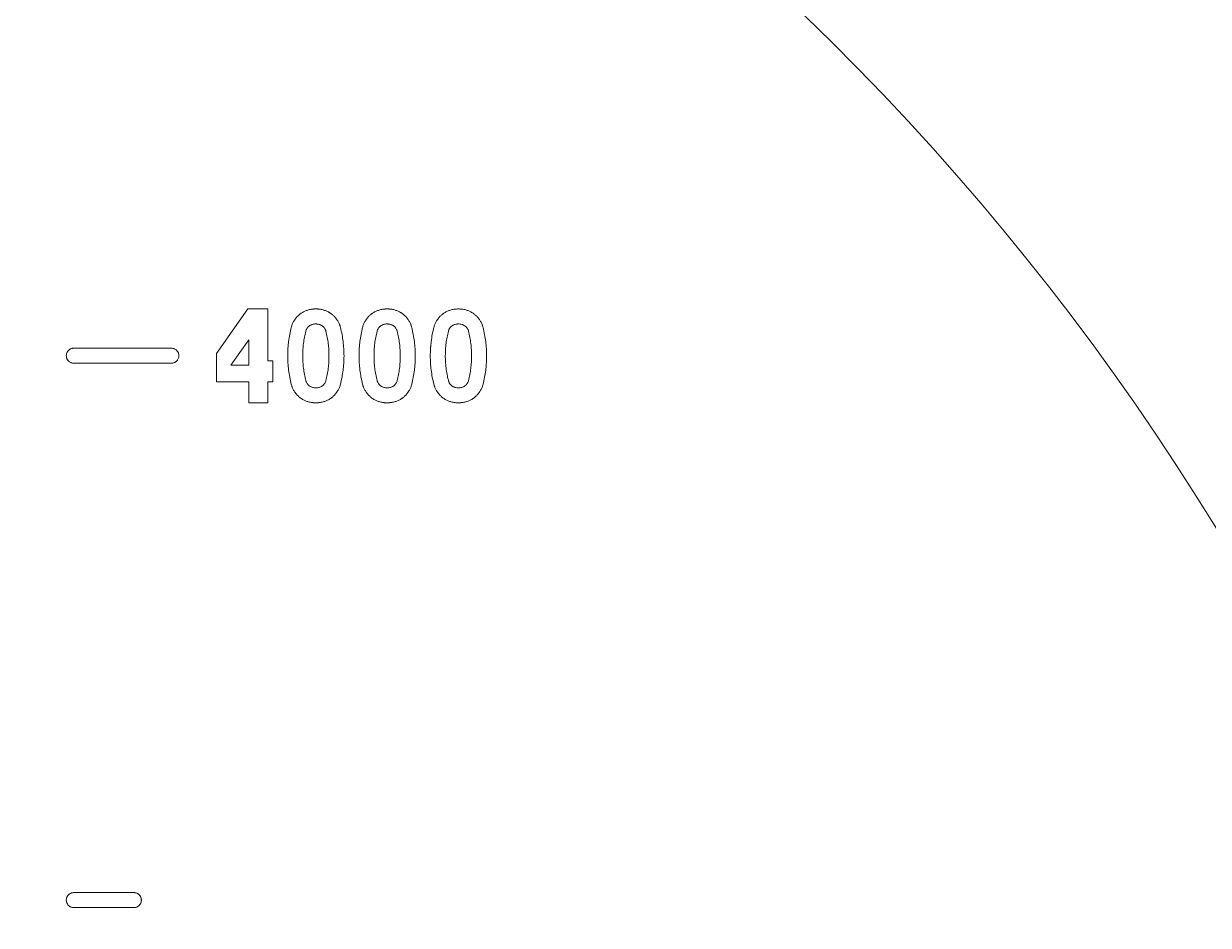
# Model space of a CAD drawing. Header units: millimetres. Extents: x 4664 to 8864, y -38 to 2932.
# Drawn here: x 6372.5 to 6427.5, y 1759 to 1800.8 of the extents above; entities that cross this region are included whole.
import ezdxf

# ---------------------------------------------------------------- set-up
doc = ezdxf.new("R2010")
doc.units = ezdxf.units.MM

msp = doc.modelspace()

# ---------------------------------------------------------------- linework, layer by layer
at = {"lineweight": 5}
for p, q in [((6381.436, 1785.546), (6382.895, 1787.615)), ((6382.895, 1787.615), (6383.818, 1787.615)), ((6383.818, 1787.615), (6383.818, 1785.201)), ((6382.108, 1785.015), (6382.936, 1786.189)), ((6382.936, 1786.189), (6382.936, 1785.015)), ((6374.819, 1785.794), (6379.347, 1785.794)), ((6381.436, 1784.231), (6381.436, 1785.546)), ((6379.347, 1785.098), (6374.819, 1785.098)), ((6382.936, 1785.015), (6382.108, 1785.015)), ((6383.818, 1785.201), (6384.048, 1785.201)), ((6384.048, 1785.201), (6384.048, 1784.231)), ((6382.936, 1784.231), (6381.436, 1784.231)), ((6382.936, 1783.262), (6382.936, 1784.231)), ((6383.818, 1784.231), (6383.818, 1783.262)), ((6384.048, 1784.231), (6383.818, 1784.231)), ((6383.818, 1783.262), (6382.936, 1783.262)), ((6377.605, 1760.547), (6374.819, 1760.547)), ((6374.819, 1759.85), (6377.605, 1759.85))]:
    msp.add_line(p, q, dxfattribs=at)
for radius, start, end in [(144.895, 2.73527, 80.78997), (143.338, 2.73527, 80.78997), (120.442, 3.29067, 55.00395)]:
    msp.add_arc((6325.159, 1714.486), radius, start, end, dxfattribs=at)
for points, knots in [([(6384.908, 1786.755), (6384.921, 1786.804), (6384.936, 1786.852), (6384.973, 1786.945), (6384.995, 1786.99), (6385.032, 1787.055), (6385.045, 1787.076), (6385.066, 1787.108), (6385.073, 1787.118), (6385.087, 1787.139), (6385.095, 1787.149), (6385.132, 1787.199), (6385.165, 1787.237), (6385.235, 1787.308), (6385.272, 1787.341), (6385.322, 1787.379), (6385.332, 1787.387), (6385.352, 1787.402), (6385.363, 1787.409), (6385.394, 1787.43), (6385.415, 1787.443), (6385.48, 1787.481), (6385.525, 1787.503), (6385.617, 1787.542), (6385.665, 1787.558), (6385.714, 1787.571)], [0, 0, 0, 0, 0.125, 0.125, 0.25, 0.25, 0.3125, 0.3125, 0.34375, 0.34375, 0.375, 0.375, 0.5, 0.5, 0.625, 0.625, 0.65625, 0.65625, 0.6875, 0.6875, 0.75, 0.75, 0.875, 0.875, 1, 1, 1, 1]), ([(6385.714, 1787.571), (6385.769, 1787.586), (6385.879, 1787.607), (6385.991, 1787.615), (6386.076, 1787.615), (6386.104, 1787.614), (6386.14, 1787.612), (6386.147, 1787.611), (6386.161, 1787.61), (6386.182, 1787.608), (6386.204, 1787.606), (6386.274, 1787.597), (6386.331, 1787.586), (6386.386, 1787.571)], [0, 0, 0, 0, 0.25, 0.5, 0.5, 0.625, 0.625, 0.65625, 0.65625, 0.6875, 0.75, 0.75, 1, 1, 1, 1]), ([(6386.386, 1787.571), (6386.331, 1787.586), (6386.275, 1787.597), (6386.163, 1787.611), (6386.106, 1787.615), (6386.022, 1787.615), (6385.993, 1787.614), (6385.958, 1787.612), (6385.951, 1787.611), (6385.937, 1787.61), (6385.916, 1787.608), (6385.894, 1787.606), (6385.824, 1787.596), (6385.769, 1787.586), (6385.714, 1787.571)], [0, 0, 0, 0, 0.25, 0.25, 0.5, 0.5, 0.625, 0.625, 0.65625, 0.65625, 0.6875, 0.75, 0.75, 1, 1, 1, 1]), ([(6386.386, 1787.571), (6386.435, 1787.558), (6386.482, 1787.542), (6386.574, 1787.504), (6386.619, 1787.482), (6386.674, 1787.45), (6386.69, 1787.44), (6386.706, 1787.43), (6386.716, 1787.423), (6386.722, 1787.42), (6386.748, 1787.402), (6386.768, 1787.387), (6386.828, 1787.341), (6386.865, 1787.308), (6386.918, 1787.255), (6386.935, 1787.236), (6386.96, 1787.208), (6386.972, 1787.193), (6386.984, 1787.178), (6386.992, 1787.168), (6386.995, 1787.163), (6387.03, 1787.118), (6387.057, 1787.076), (6387.106, 1786.989), (6387.127, 1786.944), (6387.151, 1786.886), (6387.155, 1786.874), (6387.164, 1786.851), (6387.168, 1786.839), (6387.179, 1786.803), (6387.186, 1786.779), (6387.192, 1786.755)], [0, 0, 0, 0, 0.125, 0.125, 0.25, 0.25, 0.28125, 0.296875, 0.296875, 0.3125, 0.3125, 0.375, 0.375, 0.5, 0.5, 0.5625, 0.5625, 0.59375, 0.609375, 0.609375, 0.625, 0.625, 0.75, 0.75, 0.875, 0.875, 0.90625, 0.90625, 0.9375, 0.9375, 1, 1, 1, 1]), ([(6388.217, 1786.755), (6388.229, 1786.804), (6388.245, 1786.852), (6388.282, 1786.945), (6388.303, 1786.99), (6388.34, 1787.055), (6388.353, 1787.077), (6388.374, 1787.108), (6388.381, 1787.119), (6388.396, 1787.139), (6388.403, 1787.149), (6388.441, 1787.199), (6388.473, 1787.237), (6388.543, 1787.308), (6388.581, 1787.341), (6388.63, 1787.379), (6388.64, 1787.387), (6388.661, 1787.402), (6388.671, 1787.409), (6388.702, 1787.43), (6388.724, 1787.443), (6388.788, 1787.481), (6388.833, 1787.503), (6388.926, 1787.542), (6388.973, 1787.558), (6389.023, 1787.571)], [0, 0, 0, 0, 0.125, 0.125, 0.25, 0.25, 0.3125, 0.3125, 0.34375, 0.34375, 0.375, 0.375, 0.5, 0.5, 0.625, 0.625, 0.65625, 0.65625, 0.6875, 0.6875, 0.75, 0.75, 0.875, 0.875, 1, 1, 1, 1]), ([(6389.023, 1787.571), (6389.077, 1787.586), (6389.187, 1787.607), (6389.299, 1787.615), (6389.384, 1787.615), (6389.412, 1787.614), (6389.448, 1787.612), (6389.455, 1787.611), (6389.469, 1787.61), (6389.491, 1787.608), (6389.512, 1787.606), (6389.583, 1787.597), (6389.639, 1787.586), (6389.695, 1787.571)], [0, 0, 0, 0, 0.25, 0.5, 0.5, 0.625, 0.625, 0.65625, 0.65625, 0.6875, 0.75, 0.75, 1, 1, 1, 1]), ([(6389.695, 1787.571), (6389.639, 1787.586), (6389.583, 1787.597), (6389.471, 1787.611), (6389.415, 1787.615), (6389.33, 1787.615), (6389.302, 1787.614), (6389.266, 1787.612), (6389.259, 1787.611), (6389.245, 1787.61), (6389.224, 1787.608), (6389.203, 1787.606), (6389.133, 1787.596), (6389.077, 1787.586), (6389.023, 1787.571)], [0, 0, 0, 0, 0.25, 0.25, 0.5, 0.5, 0.625, 0.625, 0.65625, 0.65625, 0.6875, 0.75, 0.75, 1, 1, 1, 1]), ([(6389.695, 1787.571), (6389.743, 1787.558), (6389.79, 1787.542), (6389.883, 1787.504), (6389.927, 1787.482), (6389.982, 1787.45), (6389.998, 1787.441), (6390.014, 1787.43), (6390.024, 1787.423), (6390.03, 1787.42), (6390.056, 1787.402), (6390.077, 1787.388), (6390.136, 1787.341), (6390.174, 1787.308), (6390.226, 1787.255), (6390.243, 1787.236), (6390.268, 1787.208), (6390.28, 1787.193), (6390.292, 1787.178), (6390.3, 1787.168), (6390.304, 1787.163), (6390.338, 1787.118), (6390.365, 1787.076), (6390.414, 1786.989), (6390.436, 1786.944), (6390.459, 1786.886), (6390.463, 1786.874), (6390.472, 1786.851), (6390.476, 1786.839), (6390.488, 1786.803), (6390.495, 1786.779), (6390.501, 1786.755)], [0, 0, 0, 0, 0.125, 0.125, 0.25, 0.25, 0.28125, 0.296875, 0.296875, 0.3125, 0.3125, 0.375, 0.375, 0.5, 0.5, 0.5625, 0.5625, 0.59375, 0.609375, 0.609375, 0.625, 0.625, 0.75, 0.75, 0.875, 0.875, 0.90625, 0.90625, 0.9375, 0.9375, 1, 1, 1, 1]), ([(6391.525, 1786.755), (6391.537, 1786.804), (6391.553, 1786.852), (6391.59, 1786.945), (6391.612, 1786.99), (6391.649, 1787.055), (6391.662, 1787.077), (6391.683, 1787.108), (6391.69, 1787.119), (6391.704, 1787.139), (6391.712, 1787.149), (6391.749, 1787.199), (6391.782, 1787.237), (6391.852, 1787.308), (6391.889, 1787.341), (6391.939, 1787.38), (6391.949, 1787.387), (6391.969, 1787.402), (6391.98, 1787.409), (6392.011, 1787.43), (6392.032, 1787.443), (6392.097, 1787.481), (6392.142, 1787.503), (6392.234, 1787.542), (6392.282, 1787.558), (6392.331, 1787.571)], [0, 0, 0, 0, 0.125, 0.125, 0.25, 0.25, 0.3125, 0.3125, 0.34375, 0.34375, 0.375, 0.375, 0.5, 0.5, 0.625, 0.625, 0.65625, 0.65625, 0.6875, 0.6875, 0.75, 0.75, 0.875, 0.875, 1, 1, 1, 1]), ([(6392.331, 1787.571), (6392.386, 1787.586), (6392.496, 1787.607), (6392.608, 1787.615), (6392.692, 1787.615), (6392.721, 1787.614), (6392.763, 1787.611), (6392.778, 1787.61), (6392.806, 1787.608), (6392.82, 1787.606), (6392.891, 1787.597), (6392.947, 1787.586), (6393.003, 1787.571)], [0, 0, 0, 0, 0.25, 0.5, 0.5, 0.625, 0.625, 0.6875, 0.6875, 0.75, 0.75, 1, 1, 1, 1]), ([(6393.003, 1787.571), (6392.947, 1787.586), (6392.891, 1787.597), (6392.779, 1787.611), (6392.723, 1787.615), (6392.638, 1787.615), (6392.61, 1787.614), (6392.567, 1787.611), (6392.553, 1787.61), (6392.525, 1787.607), (6392.511, 1787.606), (6392.441, 1787.596), (6392.386, 1787.586), (6392.331, 1787.571)], [0, 0, 0, 0, 0.25, 0.25, 0.5, 0.5, 0.625, 0.625, 0.6875, 0.6875, 0.75, 0.75, 1, 1, 1, 1]), ([(6393.003, 1787.571), (6393.051, 1787.558), (6393.146, 1787.526), (6393.236, 1787.482), (6393.29, 1787.45), (6393.306, 1787.441), (6393.322, 1787.431), (6393.333, 1787.424), (6393.338, 1787.42), (6393.364, 1787.402), (6393.385, 1787.388), (6393.444, 1787.342), (6393.482, 1787.308), (6393.534, 1787.255), (6393.551, 1787.237), (6393.576, 1787.208), (6393.588, 1787.193), (6393.6, 1787.179), (6393.608, 1787.169), (6393.612, 1787.164), (6393.646, 1787.118), (6393.673, 1787.076), (6393.722, 1786.989), (6393.744, 1786.944), (6393.767, 1786.886), (6393.772, 1786.875), (6393.78, 1786.851), (6393.784, 1786.839), (6393.796, 1786.803), (6393.803, 1786.779), (6393.809, 1786.755)], [0, 0, 0, 0, 0.125, 0.25, 0.25, 0.28125, 0.296875, 0.296875, 0.3125, 0.3125, 0.375, 0.375, 0.5, 0.5, 0.5625, 0.5625, 0.59375, 0.609375, 0.609375, 0.625, 0.625, 0.75, 0.75, 0.875, 0.875, 0.90625, 0.90625, 0.9375, 0.9375, 1, 1, 1, 1]), ([(6384.908, 1784.122), (6384.881, 1784.231), (6384.857, 1784.341), (6384.816, 1784.56), (6384.799, 1784.67), (6384.771, 1784.889), (6384.751, 1785.109), (6384.741, 1785.44), (6384.748, 1785.661), (6384.756, 1785.799), (6384.758, 1785.827), (6384.763, 1785.882), (6384.765, 1785.91), (6384.773, 1785.993), (6384.779, 1786.048), (6384.799, 1786.213), (6384.834, 1786.432), (6384.881, 1786.648), (6384.908, 1786.755)], [0, 0, 0, 0, 0.125, 0.125, 0.25, 0.25, 0.375, 0.5, 0.625, 0.625, 0.65625, 0.65625, 0.6875, 0.6875, 0.75, 0.75, 0.875, 1, 1, 1, 1]), ([(6385.583, 1784.293), (6385.559, 1784.388), (6385.539, 1784.483), (6385.503, 1784.674), (6385.488, 1784.769), (6385.464, 1784.96), (6385.447, 1785.152), (6385.438, 1785.44), (6385.444, 1785.632), (6385.451, 1785.752), (6385.453, 1785.776), (6385.457, 1785.825), (6385.459, 1785.849), (6385.466, 1785.921), (6385.471, 1785.969), (6385.489, 1786.113), (6385.518, 1786.303), (6385.56, 1786.491), (6385.583, 1786.584)], [0, 0, 0, 0, 0.125, 0.125, 0.25, 0.25, 0.375, 0.5, 0.625, 0.625, 0.65625, 0.65625, 0.6875, 0.6875, 0.75, 0.75, 0.875, 1, 1, 1, 1]), ([(6385.583, 1786.584), (6385.588, 1786.603), (6385.594, 1786.621), (6385.609, 1786.657), (6385.617, 1786.674), (6385.631, 1786.699), (6385.636, 1786.708), (6385.644, 1786.72), (6385.647, 1786.724), (6385.652, 1786.732), (6385.655, 1786.736), (6385.67, 1786.755), (6385.695, 1786.784), (6385.723, 1786.809), (6385.746, 1786.827), (6385.754, 1786.833), (6385.77, 1786.844), (6385.778, 1786.849), (6385.803, 1786.863), (6385.821, 1786.872), (6385.856, 1786.887), (6385.875, 1786.893), (6385.894, 1786.898)], [0, 0, 0, 0, 0.125, 0.125, 0.25, 0.25, 0.3125, 0.3125, 0.34375, 0.34375, 0.375, 0.375, 0.5, 0.625, 0.625, 0.6875, 0.6875, 0.75, 0.75, 0.875, 0.875, 1, 1, 1, 1]), ([(6385.894, 1786.898), (6385.919, 1786.905), (6385.97, 1786.915), (6386.023, 1786.918), (6386.062, 1786.919), (6386.075, 1786.918), (6386.095, 1786.917), (6386.102, 1786.916), (6386.115, 1786.915), (6386.122, 1786.914), (6386.155, 1786.91), (6386.181, 1786.905), (6386.207, 1786.898)], [0, 0, 0, 0, 0.25, 0.5, 0.5, 0.625, 0.625, 0.6875, 0.6875, 0.75, 0.75, 1, 1, 1, 1]), ([(6386.207, 1786.898), (6386.226, 1786.893), (6386.262, 1786.881), (6386.297, 1786.864), (6386.318, 1786.851), (6386.322, 1786.849), (6386.33, 1786.844), (6386.334, 1786.841), (6386.346, 1786.833), (6386.354, 1786.827), (6386.377, 1786.81), (6386.391, 1786.797), (6386.412, 1786.776), (6386.418, 1786.769), (6386.428, 1786.758), (6386.431, 1786.754), (6386.437, 1786.747), (6386.44, 1786.743), (6386.454, 1786.724), (6386.465, 1786.708), (6386.484, 1786.674), (6386.492, 1786.657), (6386.501, 1786.635), (6386.503, 1786.63), (6386.506, 1786.621), (6386.508, 1786.616), (6386.512, 1786.603), (6386.515, 1786.593), (6386.517, 1786.584)], [0, 0, 0, 0, 0.125, 0.25, 0.25, 0.28125, 0.28125, 0.3125, 0.3125, 0.375, 0.375, 0.5, 0.5, 0.5625, 0.5625, 0.59375, 0.59375, 0.625, 0.625, 0.75, 0.75, 0.875, 0.875, 0.90625, 0.90625, 0.9375, 0.9375, 1, 1, 1, 1]), ([(6386.517, 1786.584), (6386.541, 1786.489), (6386.562, 1786.394), (6386.598, 1786.203), (6386.612, 1786.108), (6386.636, 1785.917), (6386.654, 1785.726), (6386.663, 1785.438), (6386.657, 1785.246), (6386.648, 1785.101), (6386.644, 1785.053), (6386.635, 1784.957), (6386.63, 1784.909), (6386.612, 1784.765), (6386.582, 1784.574), (6386.541, 1784.386), (6386.517, 1784.293)], [0, 0, 0, 0, 0.125, 0.125, 0.25, 0.25, 0.375, 0.5, 0.625, 0.625, 0.6875, 0.6875, 0.75, 0.75, 0.875, 1, 1, 1, 1]), ([(6387.192, 1786.755), (6387.22, 1786.646), (6387.244, 1786.536), (6387.285, 1786.317), (6387.302, 1786.208), (6387.329, 1785.988), (6387.349, 1785.768), (6387.36, 1785.438), (6387.353, 1785.217), (6387.342, 1785.051), (6387.338, 1784.996), (6387.328, 1784.885), (6387.322, 1784.83), (6387.301, 1784.664), (6387.267, 1784.446), (6387.219, 1784.229), (6387.192, 1784.122)], [0, 0, 0, 0, 0.125, 0.125, 0.25, 0.25, 0.375, 0.5, 0.625, 0.625, 0.6875, 0.6875, 0.75, 0.75, 0.875, 1, 1, 1, 1]), ([(6388.217, 1784.122), (6388.189, 1784.231), (6388.165, 1784.341), (6388.124, 1784.56), (6388.107, 1784.67), (6388.08, 1784.889), (6388.059, 1785.109), (6388.049, 1785.44), (6388.056, 1785.661), (6388.065, 1785.799), (6388.067, 1785.827), (6388.071, 1785.882), (6388.073, 1785.91), (6388.081, 1785.993), (6388.087, 1786.048), (6388.108, 1786.213), (6388.142, 1786.432), (6388.189, 1786.648), (6388.217, 1786.755)], [0, 0, 0, 0, 0.125, 0.125, 0.25, 0.25, 0.375, 0.5, 0.625, 0.625, 0.65625, 0.65625, 0.6875, 0.6875, 0.75, 0.75, 0.875, 1, 1, 1, 1]), ([(6388.892, 1784.293), (6388.868, 1784.388), (6388.847, 1784.483), (6388.811, 1784.674), (6388.796, 1784.769), (6388.773, 1784.961), (6388.755, 1785.152), (6388.746, 1785.44), (6388.752, 1785.632), (6388.76, 1785.753), (6388.761, 1785.777), (6388.765, 1785.825), (6388.767, 1785.849), (6388.774, 1785.921), (6388.779, 1785.969), (6388.797, 1786.113), (6388.827, 1786.303), (6388.868, 1786.491), (6388.892, 1786.584)], [0, 0, 0, 0, 0.125, 0.125, 0.25, 0.25, 0.375, 0.5, 0.625, 0.625, 0.65625, 0.65625, 0.6875, 0.6875, 0.75, 0.75, 0.875, 1, 1, 1, 1]), ([(6388.892, 1786.584), (6388.897, 1786.603), (6388.903, 1786.621), (6388.917, 1786.657), (6388.925, 1786.674), (6388.939, 1786.7), (6388.944, 1786.708), (6388.952, 1786.72), (6388.955, 1786.724), (6388.961, 1786.732), (6388.964, 1786.736), (6388.978, 1786.755), (6389.003, 1786.784), (6389.032, 1786.809), (6389.055, 1786.827), (6389.063, 1786.833), (6389.079, 1786.844), (6389.087, 1786.849), (6389.112, 1786.863), (6389.129, 1786.872), (6389.165, 1786.887), (6389.183, 1786.893), (6389.202, 1786.898)], [0, 0, 0, 0, 0.125, 0.125, 0.25, 0.25, 0.3125, 0.3125, 0.34375, 0.34375, 0.375, 0.375, 0.5, 0.625, 0.625, 0.6875, 0.6875, 0.75, 0.75, 0.875, 0.875, 1, 1, 1, 1]), ([(6389.202, 1786.898), (6389.227, 1786.905), (6389.279, 1786.915), (6389.331, 1786.918), (6389.37, 1786.919), (6389.384, 1786.918), (6389.404, 1786.917), (6389.41, 1786.916), (6389.424, 1786.915), (6389.43, 1786.914), (6389.463, 1786.91), (6389.489, 1786.905), (6389.515, 1786.898)], [0, 0, 0, 0, 0.25, 0.5, 0.5, 0.625, 0.625, 0.6875, 0.6875, 0.75, 0.75, 1, 1, 1, 1]), ([(6389.515, 1786.898), (6389.534, 1786.893), (6389.57, 1786.881), (6389.605, 1786.864), (6389.626, 1786.852), (6389.63, 1786.849), (6389.638, 1786.844), (6389.642, 1786.841), (6389.654, 1786.833), (6389.662, 1786.827), (6389.685, 1786.81), (6389.7, 1786.797), (6389.72, 1786.776), (6389.726, 1786.769), (6389.736, 1786.758), (6389.739, 1786.755), (6389.745, 1786.747), (6389.748, 1786.743), (6389.763, 1786.724), (6389.773, 1786.708), (6389.792, 1786.674), (6389.8, 1786.657), (6389.809, 1786.635), (6389.811, 1786.63), (6389.814, 1786.621), (6389.816, 1786.616), (6389.82, 1786.603), (6389.823, 1786.593), (6389.825, 1786.584)], [0, 0, 0, 0, 0.125, 0.25, 0.25, 0.28125, 0.28125, 0.3125, 0.3125, 0.375, 0.375, 0.5, 0.5, 0.5625, 0.5625, 0.59375, 0.59375, 0.625, 0.625, 0.75, 0.75, 0.875, 0.875, 0.90625, 0.90625, 0.9375, 0.9375, 1, 1, 1, 1]), ([(6389.825, 1786.584), (6389.849, 1786.489), (6389.87, 1786.394), (6389.906, 1786.203), (6389.921, 1786.108), (6389.945, 1785.917), (6389.962, 1785.725), (6389.971, 1785.438), (6389.965, 1785.245), (6389.956, 1785.101), (6389.952, 1785.053), (6389.943, 1784.956), (6389.938, 1784.908), (6389.92, 1784.765), (6389.89, 1784.574), (6389.849, 1784.386), (6389.825, 1784.293)], [0, 0, 0, 0, 0.125, 0.125, 0.25, 0.25, 0.375, 0.5, 0.625, 0.625, 0.6875, 0.6875, 0.75, 0.75, 0.875, 1, 1, 1, 1]), ([(6390.501, 1786.755), (6390.528, 1786.646), (6390.552, 1786.536), (6390.593, 1786.317), (6390.61, 1786.208), (6390.637, 1785.988), (6390.658, 1785.768), (6390.668, 1785.438), (6390.661, 1785.217), (6390.651, 1785.051), (6390.647, 1784.995), (6390.636, 1784.884), (6390.63, 1784.829), (6390.61, 1784.664), (6390.575, 1784.445), (6390.528, 1784.229), (6390.501, 1784.122)], [0, 0, 0, 0, 0.125, 0.125, 0.25, 0.25, 0.375, 0.5, 0.625, 0.625, 0.6875, 0.6875, 0.75, 0.75, 0.875, 1, 1, 1, 1]), ([(6391.525, 1784.122), (6391.497, 1784.231), (6391.473, 1784.341), (6391.432, 1784.56), (6391.415, 1784.67), (6391.388, 1784.89), (6391.368, 1785.11), (6391.358, 1785.44), (6391.365, 1785.661), (6391.373, 1785.8), (6391.376, 1785.841), (6391.379, 1785.883), (6391.382, 1785.91), (6391.383, 1785.924), (6391.39, 1785.993), (6391.396, 1786.049), (6391.416, 1786.214), (6391.45, 1786.432), (6391.498, 1786.648), (6391.525, 1786.755)], [0, 0, 0, 0, 0.125, 0.125, 0.25, 0.25, 0.375, 0.5, 0.625, 0.625, 0.65625, 0.671875, 0.671875, 0.6875, 0.6875, 0.75, 0.75, 0.875, 1, 1, 1, 1]), ([(6392.2, 1786.584), (6392.177, 1786.491), (6392.135, 1786.304), (6392.091, 1786.021), (6392.064, 1785.736), (6392.058, 1785.545), (6392.057, 1785.352), (6392.06, 1785.256), (6392.067, 1785.135), (6392.069, 1785.111), (6392.073, 1785.062), (6392.075, 1785.038), (6392.081, 1784.965), (6392.086, 1784.917), (6392.104, 1784.772), (6392.134, 1784.579), (6392.176, 1784.388), (6392.2, 1784.293)], [0, 0, 0, 0, 0.125, 0.25, 0.375, 0.5, 0.5, 0.625, 0.625, 0.65625, 0.65625, 0.6875, 0.6875, 0.75, 0.75, 0.875, 1, 1, 1, 1]), ([(6392.51, 1786.898), (6392.491, 1786.893), (6392.473, 1786.887), (6392.437, 1786.872), (6392.42, 1786.863), (6392.395, 1786.849), (6392.387, 1786.844), (6392.375, 1786.836), (6392.371, 1786.833), (6392.363, 1786.827), (6392.359, 1786.824), (6392.34, 1786.809), (6392.311, 1786.784), (6392.286, 1786.755), (6392.269, 1786.732), (6392.263, 1786.724), (6392.253, 1786.708), (6392.248, 1786.699), (6392.234, 1786.674), (6392.225, 1786.657), (6392.211, 1786.621), (6392.205, 1786.603), (6392.2, 1786.584)], [0, 0, 0, 0, 0.125, 0.125, 0.25, 0.25, 0.3125, 0.3125, 0.34375, 0.34375, 0.375, 0.375, 0.5, 0.625, 0.625, 0.6875, 0.6875, 0.75, 0.75, 0.875, 0.875, 1, 1, 1, 1]), ([(6392.824, 1786.898), (6392.798, 1786.905), (6392.772, 1786.91), (6392.719, 1786.917), (6392.693, 1786.918), (6392.654, 1786.918), (6392.64, 1786.918), (6392.621, 1786.917), (6392.614, 1786.916), (6392.601, 1786.915), (6392.594, 1786.914), (6392.561, 1786.91), (6392.536, 1786.905), (6392.51, 1786.898)], [0, 0, 0, 0, 0.25, 0.25, 0.5, 0.5, 0.625, 0.625, 0.6875, 0.6875, 0.75, 0.75, 1, 1, 1, 1]), ([(6393.134, 1786.584), (6393.129, 1786.603), (6393.117, 1786.639), (6393.101, 1786.674), (6393.089, 1786.695), (6393.086, 1786.699), (6393.081, 1786.707), (6393.079, 1786.711), (6393.071, 1786.724), (6393.065, 1786.731), (6393.048, 1786.755), (6393.035, 1786.769), (6393.015, 1786.79), (6393.008, 1786.796), (6392.997, 1786.806), (6392.993, 1786.809), (6392.986, 1786.815), (6392.982, 1786.818), (6392.963, 1786.833), (6392.947, 1786.844), (6392.914, 1786.863), (6392.896, 1786.872), (6392.874, 1786.881), (6392.87, 1786.883), (6392.861, 1786.886), (6392.856, 1786.888), (6392.842, 1786.893), (6392.833, 1786.895), (6392.824, 1786.898)], [0, 0, 0, 0, 0.125, 0.25, 0.25, 0.28125, 0.28125, 0.3125, 0.3125, 0.375, 0.375, 0.5, 0.5, 0.5625, 0.5625, 0.59375, 0.59375, 0.625, 0.625, 0.75, 0.75, 0.875, 0.875, 0.90625, 0.90625, 0.9375, 0.9375, 1, 1, 1, 1]), ([(6393.134, 1784.293), (6393.157, 1784.386), (6393.178, 1784.48), (6393.213, 1784.668), (6393.243, 1784.857), (6393.27, 1785.142), (6393.276, 1785.333), (6393.277, 1785.525), (6393.274, 1785.621), (6393.265, 1785.767), (6393.261, 1785.815), (6393.253, 1785.912), (6393.247, 1785.961), (6393.23, 1786.106), (6393.2, 1786.298), (6393.158, 1786.489), (6393.134, 1786.584)], [0, 0, 0, 0, 0.125, 0.125, 0.25, 0.375, 0.5, 0.5, 0.625, 0.625, 0.6875, 0.6875, 0.75, 0.75, 0.875, 1, 1, 1, 1]), ([(6393.809, 1786.755), (6393.837, 1786.646), (6393.861, 1786.536), (6393.902, 1786.317), (6393.919, 1786.207), (6393.946, 1785.988), (6393.966, 1785.768), (6393.976, 1785.437), (6393.969, 1785.216), (6393.961, 1785.078), (6393.959, 1785.05), (6393.955, 1784.995), (6393.952, 1784.967), (6393.945, 1784.884), (6393.938, 1784.829), (6393.918, 1784.664), (6393.884, 1784.445), (6393.836, 1784.229), (6393.809, 1784.122)], [0, 0, 0, 0, 0.125, 0.125, 0.25, 0.25, 0.375, 0.5, 0.625, 0.625, 0.65625, 0.65625, 0.6875, 0.6875, 0.75, 0.75, 0.875, 1, 1, 1, 1]), ([(6374.819, 1785.098), (6374.796, 1785.098), (6374.773, 1785.1), (6374.74, 1785.107), (6374.728, 1785.11), (6374.712, 1785.115), (6374.706, 1785.117), (6374.695, 1785.121), (6374.69, 1785.123), (6374.663, 1785.134), (6374.643, 1785.145), (6374.619, 1785.161), (6374.614, 1785.165), (6374.607, 1785.17), (6374.605, 1785.172), (6374.601, 1785.175), (6374.589, 1785.184), (6374.57, 1785.202), (6374.555, 1785.219), (6374.544, 1785.233), (6374.541, 1785.237), (6374.534, 1785.247), (6374.53, 1785.252), (6374.521, 1785.266), (6374.509, 1785.286), (6374.495, 1785.317), (6374.488, 1785.339), (6374.483, 1785.356), (6374.482, 1785.361), (6374.479, 1785.372), (6374.478, 1785.378), (6374.473, 1785.406), (6374.471, 1785.429), (6374.471, 1785.457), (6374.471, 1785.463), (6374.472, 1785.474), (6374.473, 1785.48), (6374.475, 1785.497), (6374.476, 1785.508), (6374.483, 1785.541), (6374.49, 1785.562), (6374.501, 1785.588), (6374.504, 1785.593), (6374.508, 1785.603), (6374.511, 1785.608), (6374.519, 1785.623), (6374.531, 1785.642), (6374.544, 1785.66), (6374.555, 1785.673), (6374.559, 1785.677), (6374.566, 1785.686), (6374.57, 1785.69), (6374.59, 1785.709), (6374.608, 1785.724), (6374.636, 1785.742), (6374.645, 1785.748), (6374.66, 1785.756), (6374.665, 1785.759), (6374.676, 1785.763), (6374.681, 1785.766), (6374.707, 1785.777), (6374.729, 1785.783), (6374.756, 1785.789), (6374.762, 1785.79), (6374.773, 1785.791), (6374.779, 1785.792), (6374.796, 1785.794), (6374.808, 1785.794), (6374.819, 1785.794)], [0, 0, 0, 0, 0.0625, 0.0625, 0.09375, 0.09375, 0.109375, 0.109375, 0.125, 0.125, 0.1875, 0.1875, 0.203125, 0.203125, 0.210938, 0.210938, 0.21875, 0.25, 0.28125, 0.28125, 0.296875, 0.296875, 0.3125, 0.3125, 0.34375, 0.375, 0.40625, 0.40625, 0.421875, 0.421875, 0.4375, 0.4375, 0.5, 0.5, 0.515625, 0.515625, 0.53125, 0.53125, 0.5625, 0.5625, 0.625, 0.625, 0.640625, 0.640625, 0.65625, 0.65625, 0.6875, 0.71875, 0.71875, 0.734375, 0.734375, 0.75, 0.75, 0.8125, 0.8125, 0.84375, 0.84375, 0.859375, 0.859375, 0.875, 0.875, 0.9375, 0.9375, 0.953125, 0.953125, 0.96875, 0.96875, 1, 1, 1, 1]), ([(6379.347, 1785.794), (6379.37, 1785.794), (6379.392, 1785.792), (6379.426, 1785.785), (6379.437, 1785.783), (6379.454, 1785.778), (6379.459, 1785.776), (6379.47, 1785.772), (6379.476, 1785.77), (6379.502, 1785.758), (6379.523, 1785.747), (6379.547, 1785.731), (6379.551, 1785.728), (6379.558, 1785.723), (6379.561, 1785.721), (6379.565, 1785.717), (6379.577, 1785.708), (6379.596, 1785.69), (6379.611, 1785.673), (6379.622, 1785.66), (6379.625, 1785.655), (6379.632, 1785.646), (6379.635, 1785.641), (6379.645, 1785.626), (6379.657, 1785.606), (6379.671, 1785.575), (6379.678, 1785.553), (6379.683, 1785.536), (6379.684, 1785.531), (6379.687, 1785.52), (6379.688, 1785.514), (6379.693, 1785.486), (6379.695, 1785.463), (6379.695, 1785.435), (6379.694, 1785.429), (6379.694, 1785.418), (6379.693, 1785.412), (6379.691, 1785.395), (6379.689, 1785.384), (6379.682, 1785.351), (6379.676, 1785.33), (6379.658, 1785.288), (6379.647, 1785.269), (6379.628, 1785.241), (6379.621, 1785.232), (6379.611, 1785.219), (6379.607, 1785.215), (6379.599, 1785.207), (6379.595, 1785.203), (6379.575, 1785.183), (6379.558, 1785.169), (6379.53, 1785.15), (6379.52, 1785.144), (6379.505, 1785.136), (6379.5, 1785.134), (6379.49, 1785.129), (6379.485, 1785.127), (6379.459, 1785.116), (6379.437, 1785.109), (6379.409, 1785.104), (6379.404, 1785.103), (6379.392, 1785.101), (6379.387, 1785.1), (6379.37, 1785.099), (6379.358, 1785.098), (6379.347, 1785.098)], [0, 0, 0, 0, 0.0625, 0.0625, 0.09375, 0.09375, 0.109375, 0.109375, 0.125, 0.125, 0.1875, 0.1875, 0.203125, 0.203125, 0.210937, 0.210937, 0.21875, 0.25, 0.28125, 0.28125, 0.296875, 0.296875, 0.3125, 0.3125, 0.34375, 0.375, 0.40625, 0.40625, 0.421875, 0.421875, 0.4375, 0.4375, 0.5, 0.5, 0.515625, 0.515625, 0.53125, 0.53125, 0.5625, 0.5625, 0.625, 0.625, 0.6875, 0.6875, 0.71875, 0.71875, 0.734375, 0.734375, 0.75, 0.75, 0.8125, 0.8125, 0.84375, 0.84375, 0.859375, 0.859375, 0.875, 0.875, 0.9375, 0.9375, 0.953125, 0.953125, 0.96875, 0.96875, 1, 1, 1, 1]), ([(6385.894, 1783.979), (6385.875, 1783.984), (6385.838, 1783.996), (6385.804, 1784.013), (6385.783, 1784.025), (6385.779, 1784.028), (6385.771, 1784.033), (6385.767, 1784.036), (6385.754, 1784.044), (6385.747, 1784.049), (6385.724, 1784.067), (6385.709, 1784.08), (6385.689, 1784.101), (6385.682, 1784.108), (6385.673, 1784.119), (6385.67, 1784.122), (6385.664, 1784.13), (6385.661, 1784.134), (6385.646, 1784.153), (6385.636, 1784.169), (6385.617, 1784.203), (6385.608, 1784.22), (6385.6, 1784.242), (6385.598, 1784.247), (6385.595, 1784.256), (6385.593, 1784.26), (6385.589, 1784.274), (6385.586, 1784.283), (6385.583, 1784.293)], [0, 0, 0, 0, 0.125, 0.25, 0.25, 0.28125, 0.28125, 0.3125, 0.3125, 0.375, 0.375, 0.5, 0.5, 0.5625, 0.5625, 0.59375, 0.59375, 0.625, 0.625, 0.75, 0.75, 0.875, 0.875, 0.90625, 0.90625, 0.9375, 0.9375, 1, 1, 1, 1]), ([(6386.517, 1784.293), (6386.512, 1784.274), (6386.506, 1784.255), (6386.492, 1784.22), (6386.484, 1784.202), (6386.47, 1784.177), (6386.465, 1784.169), (6386.457, 1784.157), (6386.454, 1784.153), (6386.448, 1784.145), (6386.445, 1784.141), (6386.431, 1784.122), (6386.406, 1784.093), (6386.377, 1784.067), (6386.354, 1784.05), (6386.346, 1784.044), (6386.33, 1784.033), (6386.322, 1784.028), (6386.297, 1784.013), (6386.28, 1784.005), (6386.244, 1783.99), (6386.226, 1783.984), (6386.207, 1783.979)], [0, 0, 0, 0, 0.125, 0.125, 0.25, 0.25, 0.3125, 0.3125, 0.34375, 0.34375, 0.375, 0.375, 0.5, 0.625, 0.625, 0.6875, 0.6875, 0.75, 0.75, 0.875, 0.875, 1, 1, 1, 1]), ([(6389.202, 1783.979), (6389.183, 1783.984), (6389.147, 1783.996), (6389.112, 1784.013), (6389.091, 1784.025), (6389.087, 1784.028), (6389.079, 1784.033), (6389.075, 1784.036), (6389.063, 1784.044), (6389.055, 1784.049), (6389.032, 1784.067), (6389.018, 1784.08), (6388.997, 1784.1), (6388.991, 1784.108), (6388.981, 1784.119), (6388.978, 1784.122), (6388.972, 1784.13), (6388.969, 1784.134), (6388.955, 1784.153), (6388.944, 1784.169), (6388.925, 1784.203), (6388.917, 1784.22), (6388.908, 1784.242), (6388.906, 1784.247), (6388.903, 1784.256), (6388.901, 1784.26), (6388.897, 1784.274), (6388.894, 1784.283), (6388.892, 1784.293)], [0, 0, 0, 0, 0.125, 0.25, 0.25, 0.28125, 0.28125, 0.3125, 0.3125, 0.375, 0.375, 0.5, 0.5, 0.5625, 0.5625, 0.59375, 0.59375, 0.625, 0.625, 0.75, 0.75, 0.875, 0.875, 0.90625, 0.90625, 0.9375, 0.9375, 1, 1, 1, 1]), ([(6389.825, 1784.293), (6389.821, 1784.274), (6389.815, 1784.255), (6389.8, 1784.22), (6389.792, 1784.202), (6389.778, 1784.177), (6389.773, 1784.169), (6389.765, 1784.157), (6389.762, 1784.153), (6389.757, 1784.145), (6389.754, 1784.141), (6389.739, 1784.122), (6389.714, 1784.093), (6389.685, 1784.067), (6389.662, 1784.05), (6389.655, 1784.044), (6389.639, 1784.033), (6389.63, 1784.028), (6389.605, 1784.013), (6389.588, 1784.005), (6389.553, 1783.99), (6389.534, 1783.984), (6389.515, 1783.979)], [0, 0, 0, 0, 0.125, 0.125, 0.25, 0.25, 0.3125, 0.3125, 0.34375, 0.34375, 0.375, 0.375, 0.5, 0.625, 0.625, 0.6875, 0.6875, 0.75, 0.75, 0.875, 0.875, 1, 1, 1, 1]), ([(6392.2, 1784.293), (6392.205, 1784.274), (6392.217, 1784.238), (6392.233, 1784.203), (6392.245, 1784.182), (6392.248, 1784.178), (6392.253, 1784.17), (6392.255, 1784.165), (6392.263, 1784.153), (6392.269, 1784.145), (6392.286, 1784.122), (6392.299, 1784.108), (6392.319, 1784.087), (6392.326, 1784.08), (6392.337, 1784.071), (6392.341, 1784.068), (6392.348, 1784.061), (6392.352, 1784.058), (6392.371, 1784.043), (6392.387, 1784.033), (6392.42, 1784.013), (6392.438, 1784.005), (6392.46, 1783.996), (6392.464, 1783.994), (6392.473, 1783.99), (6392.478, 1783.989), (6392.492, 1783.984), (6392.501, 1783.981), (6392.51, 1783.979)], [0, 0, 0, 0, 0.125, 0.25, 0.25, 0.28125, 0.28125, 0.3125, 0.3125, 0.375, 0.375, 0.5, 0.5, 0.5625, 0.5625, 0.59375, 0.59375, 0.625, 0.625, 0.75, 0.75, 0.875, 0.875, 0.90625, 0.90625, 0.9375, 0.9375, 1, 1, 1, 1]), ([(6392.824, 1783.979), (6392.843, 1783.984), (6392.861, 1783.99), (6392.897, 1784.005), (6392.914, 1784.013), (6392.939, 1784.028), (6392.947, 1784.033), (6392.959, 1784.041), (6392.963, 1784.044), (6392.971, 1784.05), (6392.975, 1784.053), (6392.994, 1784.067), (6393.022, 1784.093), (6393.048, 1784.122), (6393.065, 1784.145), (6393.071, 1784.153), (6393.081, 1784.169), (6393.086, 1784.177), (6393.1, 1784.202), (6393.109, 1784.22), (6393.123, 1784.255), (6393.129, 1784.274), (6393.134, 1784.293)], [0, 0, 0, 0, 0.125, 0.125, 0.25, 0.25, 0.3125, 0.3125, 0.34375, 0.34375, 0.375, 0.375, 0.5, 0.625, 0.625, 0.6875, 0.6875, 0.75, 0.75, 0.875, 0.875, 1, 1, 1, 1]), ([(6385.714, 1783.306), (6385.666, 1783.319), (6385.618, 1783.335), (6385.526, 1783.373), (6385.481, 1783.395), (6385.427, 1783.427), (6385.411, 1783.436), (6385.395, 1783.447), (6385.384, 1783.453), (6385.379, 1783.457), (6385.353, 1783.475), (6385.332, 1783.489), (6385.273, 1783.536), (6385.235, 1783.569), (6385.183, 1783.622), (6385.166, 1783.641), (6385.141, 1783.669), (6385.129, 1783.684), (6385.117, 1783.698), (6385.109, 1783.708), (6385.105, 1783.713), (6385.071, 1783.759), (6385.044, 1783.801), (6384.995, 1783.888), (6384.973, 1783.933), (6384.95, 1783.991), (6384.946, 1784.002), (6384.937, 1784.026), (6384.933, 1784.038), (6384.921, 1784.074), (6384.914, 1784.098), (6384.908, 1784.122)], [0, 0, 0, 0, 0.125, 0.125, 0.25, 0.25, 0.28125, 0.296875, 0.296875, 0.3125, 0.3125, 0.375, 0.375, 0.5, 0.5, 0.5625, 0.5625, 0.59375, 0.609375, 0.609375, 0.625, 0.625, 0.75, 0.75, 0.875, 0.875, 0.90625, 0.90625, 0.9375, 0.9375, 1, 1, 1, 1]), ([(6386.207, 1783.979), (6386.182, 1783.972), (6386.13, 1783.962), (6386.078, 1783.958), (6386.038, 1783.958), (6386.025, 1783.959), (6386.005, 1783.96), (6385.999, 1783.961), (6385.985, 1783.962), (6385.979, 1783.963), (6385.946, 1783.967), (6385.919, 1783.972), (6385.894, 1783.979)], [0, 0, 0, 0, 0.25, 0.5, 0.5, 0.625, 0.625, 0.6875, 0.6875, 0.75, 0.75, 1, 1, 1, 1]), ([(6387.192, 1784.122), (6387.18, 1784.073), (6387.164, 1784.025), (6387.127, 1783.932), (6387.106, 1783.887), (6387.069, 1783.822), (6387.056, 1783.8), (6387.035, 1783.769), (6387.028, 1783.758), (6387.013, 1783.738), (6387.006, 1783.728), (6386.968, 1783.678), (6386.936, 1783.64), (6386.866, 1783.569), (6386.828, 1783.536), (6386.779, 1783.497), (6386.769, 1783.49), (6386.748, 1783.475), (6386.738, 1783.468), (6386.707, 1783.447), (6386.685, 1783.433), (6386.62, 1783.396), (6386.576, 1783.374), (6386.483, 1783.335), (6386.436, 1783.319), (6386.386, 1783.306)], [0, 0, 0, 0, 0.125, 0.125, 0.25, 0.25, 0.3125, 0.3125, 0.34375, 0.34375, 0.375, 0.375, 0.5, 0.5, 0.625, 0.625, 0.65625, 0.65625, 0.6875, 0.6875, 0.75, 0.75, 0.875, 0.875, 1, 1, 1, 1]), ([(6389.023, 1783.306), (6388.974, 1783.319), (6388.927, 1783.335), (6388.835, 1783.373), (6388.79, 1783.395), (6388.736, 1783.426), (6388.719, 1783.436), (6388.703, 1783.446), (6388.693, 1783.453), (6388.688, 1783.457), (6388.661, 1783.474), (6388.641, 1783.489), (6388.581, 1783.535), (6388.544, 1783.569), (6388.491, 1783.622), (6388.474, 1783.64), (6388.449, 1783.669), (6388.437, 1783.683), (6388.425, 1783.698), (6388.418, 1783.708), (6388.414, 1783.713), (6388.38, 1783.759), (6388.352, 1783.801), (6388.303, 1783.888), (6388.282, 1783.933), (6388.258, 1783.991), (6388.254, 1784.002), (6388.245, 1784.026), (6388.241, 1784.038), (6388.23, 1784.074), (6388.223, 1784.098), (6388.217, 1784.122)], [0, 0, 0, 0, 0.125, 0.125, 0.25, 0.25, 0.28125, 0.296875, 0.296875, 0.3125, 0.3125, 0.375, 0.375, 0.5, 0.5, 0.5625, 0.5625, 0.59375, 0.609375, 0.609375, 0.625, 0.625, 0.75, 0.75, 0.875, 0.875, 0.90625, 0.90625, 0.9375, 0.9375, 1, 1, 1, 1]), ([(6389.515, 1783.979), (6389.49, 1783.972), (6389.439, 1783.962), (6389.386, 1783.958), (6389.347, 1783.958), (6389.334, 1783.959), (6389.314, 1783.96), (6389.307, 1783.961), (6389.294, 1783.962), (6389.287, 1783.963), (6389.254, 1783.967), (6389.228, 1783.972), (6389.202, 1783.979)], [0, 0, 0, 0, 0.25, 0.5, 0.5, 0.625, 0.625, 0.6875, 0.6875, 0.75, 0.75, 1, 1, 1, 1]), ([(6390.501, 1784.122), (6390.488, 1784.073), (6390.473, 1784.025), (6390.435, 1783.932), (6390.414, 1783.887), (6390.377, 1783.822), (6390.364, 1783.8), (6390.343, 1783.769), (6390.336, 1783.758), (6390.322, 1783.738), (6390.314, 1783.727), (6390.276, 1783.677), (6390.244, 1783.64), (6390.174, 1783.569), (6390.137, 1783.536), (6390.087, 1783.497), (6390.077, 1783.49), (6390.056, 1783.475), (6390.046, 1783.468), (6390.015, 1783.447), (6389.994, 1783.433), (6389.929, 1783.396), (6389.884, 1783.374), (6389.792, 1783.335), (6389.744, 1783.319), (6389.695, 1783.306)], [0, 0, 0, 0, 0.125, 0.125, 0.25, 0.25, 0.3125, 0.3125, 0.34375, 0.34375, 0.375, 0.375, 0.5, 0.5, 0.625, 0.625, 0.65625, 0.65625, 0.6875, 0.6875, 0.75, 0.75, 0.875, 0.875, 1, 1, 1, 1]), ([(6392.331, 1783.306), (6392.283, 1783.319), (6392.188, 1783.351), (6392.099, 1783.395), (6392.044, 1783.426), (6392.028, 1783.436), (6392.012, 1783.446), (6392.001, 1783.453), (6391.996, 1783.457), (6391.97, 1783.474), (6391.949, 1783.489), (6391.89, 1783.535), (6391.852, 1783.568), (6391.8, 1783.622), (6391.783, 1783.64), (6391.758, 1783.669), (6391.746, 1783.683), (6391.734, 1783.698), (6391.726, 1783.708), (6391.722, 1783.713), (6391.688, 1783.759), (6391.661, 1783.801), (6391.612, 1783.887), (6391.59, 1783.932), (6391.567, 1783.991), (6391.562, 1784.002), (6391.554, 1784.026), (6391.55, 1784.038), (6391.538, 1784.074), (6391.531, 1784.098), (6391.525, 1784.122)], [0, 0, 0, 0, 0.125, 0.25, 0.25, 0.28125, 0.296875, 0.296875, 0.3125, 0.3125, 0.375, 0.375, 0.5, 0.5, 0.5625, 0.5625, 0.59375, 0.609375, 0.609375, 0.625, 0.625, 0.75, 0.75, 0.875, 0.875, 0.90625, 0.90625, 0.9375, 0.9375, 1, 1, 1, 1]), ([(6392.51, 1783.979), (6392.536, 1783.972), (6392.562, 1783.967), (6392.615, 1783.96), (6392.641, 1783.958), (6392.68, 1783.958), (6392.694, 1783.959), (6392.713, 1783.96), (6392.72, 1783.961), (6392.733, 1783.962), (6392.74, 1783.963), (6392.772, 1783.967), (6392.798, 1783.972), (6392.824, 1783.979)], [0, 0, 0, 0, 0.25, 0.25, 0.5, 0.5, 0.625, 0.625, 0.6875, 0.6875, 0.75, 0.75, 1, 1, 1, 1]), ([(6393.809, 1784.122), (6393.797, 1784.073), (6393.781, 1784.025), (6393.744, 1783.932), (6393.722, 1783.887), (6393.685, 1783.821), (6393.672, 1783.8), (6393.651, 1783.768), (6393.644, 1783.758), (6393.63, 1783.737), (6393.622, 1783.727), (6393.585, 1783.677), (6393.552, 1783.64), (6393.482, 1783.569), (6393.445, 1783.536), (6393.395, 1783.497), (6393.385, 1783.49), (6393.365, 1783.475), (6393.354, 1783.468), (6393.323, 1783.447), (6393.302, 1783.433), (6393.237, 1783.396), (6393.192, 1783.374), (6393.1, 1783.335), (6393.052, 1783.319), (6393.003, 1783.306)], [0, 0, 0, 0, 0.125, 0.125, 0.25, 0.25, 0.3125, 0.3125, 0.34375, 0.34375, 0.375, 0.375, 0.5, 0.5, 0.625, 0.625, 0.65625, 0.65625, 0.6875, 0.6875, 0.75, 0.75, 0.875, 0.875, 1, 1, 1, 1]), ([(6386.386, 1783.306), (6386.332, 1783.291), (6386.221, 1783.27), (6386.109, 1783.262), (6386.025, 1783.262), (6385.996, 1783.263), (6385.961, 1783.265), (6385.954, 1783.265), (6385.939, 1783.267), (6385.918, 1783.268), (6385.897, 1783.271), (6385.826, 1783.28), (6385.77, 1783.291), (6385.714, 1783.306)], [0, 0, 0, 0, 0.25, 0.5, 0.5, 0.625, 0.625, 0.65625, 0.65625, 0.6875, 0.75, 0.75, 1, 1, 1, 1]), ([(6385.714, 1783.306), (6385.77, 1783.291), (6385.826, 1783.28), (6385.938, 1783.265), (6385.994, 1783.262), (6386.079, 1783.262), (6386.107, 1783.263), (6386.143, 1783.265), (6386.15, 1783.266), (6386.164, 1783.267), (6386.185, 1783.269), (6386.206, 1783.271), (6386.276, 1783.28), (6386.332, 1783.291), (6386.386, 1783.306)], [0, 0, 0, 0, 0.25, 0.25, 0.5, 0.5, 0.625, 0.625, 0.65625, 0.65625, 0.6875, 0.75, 0.75, 1, 1, 1, 1]), ([(6389.695, 1783.306), (6389.64, 1783.291), (6389.53, 1783.27), (6389.418, 1783.262), (6389.333, 1783.262), (6389.305, 1783.263), (6389.269, 1783.265), (6389.262, 1783.265), (6389.248, 1783.267), (6389.227, 1783.268), (6389.205, 1783.271), (6389.134, 1783.28), (6389.078, 1783.291), (6389.023, 1783.306)], [0, 0, 0, 0, 0.25, 0.5, 0.5, 0.625, 0.625, 0.65625, 0.65625, 0.6875, 0.75, 0.75, 1, 1, 1, 1]), ([(6389.023, 1783.306), (6389.078, 1783.291), (6389.134, 1783.28), (6389.246, 1783.265), (6389.303, 1783.262), (6389.387, 1783.262), (6389.416, 1783.263), (6389.451, 1783.265), (6389.458, 1783.266), (6389.472, 1783.267), (6389.493, 1783.269), (6389.515, 1783.271), (6389.585, 1783.28), (6389.64, 1783.291), (6389.695, 1783.306)], [0, 0, 0, 0, 0.25, 0.25, 0.5, 0.5, 0.625, 0.625, 0.65625, 0.65625, 0.6875, 0.75, 0.75, 1, 1, 1, 1]), ([(6393.003, 1783.306), (6392.948, 1783.291), (6392.838, 1783.27), (6392.726, 1783.262), (6392.642, 1783.262), (6392.613, 1783.263), (6392.571, 1783.265), (6392.556, 1783.267), (6392.528, 1783.269), (6392.514, 1783.271), (6392.443, 1783.28), (6392.387, 1783.291), (6392.331, 1783.306)], [0, 0, 0, 0, 0.25, 0.5, 0.5, 0.625, 0.625, 0.6875, 0.6875, 0.75, 0.75, 1, 1, 1, 1]), ([(6392.331, 1783.306), (6392.387, 1783.291), (6392.443, 1783.28), (6392.555, 1783.265), (6392.611, 1783.262), (6392.696, 1783.262), (6392.724, 1783.263), (6392.766, 1783.266), (6392.781, 1783.267), (6392.809, 1783.27), (6392.823, 1783.271), (6392.893, 1783.28), (6392.948, 1783.291), (6393.003, 1783.306)], [0, 0, 0, 0, 0.25, 0.25, 0.5, 0.5, 0.625, 0.625, 0.6875, 0.6875, 0.75, 0.75, 1, 1, 1, 1]), ([(6374.819, 1760.547), (6374.796, 1760.547), (6374.774, 1760.544), (6374.741, 1760.538), (6374.73, 1760.535), (6374.713, 1760.53), (6374.708, 1760.528), (6374.697, 1760.524), (6374.692, 1760.522), (6374.666, 1760.512), (6374.646, 1760.501), (6374.618, 1760.482), (6374.608, 1760.476), (6374.591, 1760.461), (6374.582, 1760.454), (6374.558, 1760.43), (6374.544, 1760.413), (6374.528, 1760.389), (6374.525, 1760.384), (6374.519, 1760.375), (6374.516, 1760.37), (6374.508, 1760.355), (6374.503, 1760.345), (6374.49, 1760.314), (6374.483, 1760.292), (6374.477, 1760.264), (6374.476, 1760.258), (6374.474, 1760.247), (6374.474, 1760.241), (6374.472, 1760.224), (6374.471, 1760.202), (6374.471, 1760.179), (6374.473, 1760.162), (6374.474, 1760.156), (6374.475, 1760.145), (6374.476, 1760.139), (6374.481, 1760.111), (6374.488, 1760.089), (6374.501, 1760.057), (6374.506, 1760.047), (6374.516, 1760.026), (6374.522, 1760.016), (6374.541, 1759.988), (6374.555, 1759.97), (6374.574, 1759.951), (6374.576, 1759.949), (6374.58, 1759.945), (6374.582, 1759.943), (6374.589, 1759.937), (6374.593, 1759.934), (6374.606, 1759.923), (6374.625, 1759.909), (6374.644, 1759.897), (6374.659, 1759.889), (6374.664, 1759.886), (6374.675, 1759.881), (6374.68, 1759.879), (6374.707, 1759.868), (6374.729, 1759.861), (6374.762, 1759.855), (6374.773, 1759.853), (6374.791, 1759.851), (6374.796, 1759.851), (6374.808, 1759.85), (6374.814, 1759.85), (6374.819, 1759.85)], [0, 0, 0, 0, 0.0625, 0.0625, 0.09375, 0.09375, 0.109375, 0.109375, 0.125, 0.125, 0.1875, 0.1875, 0.21875, 0.21875, 0.25, 0.25, 0.3125, 0.3125, 0.328125, 0.328125, 0.34375, 0.34375, 0.375, 0.375, 0.4375, 0.4375, 0.453125, 0.453125, 0.46875, 0.46875, 0.5, 0.53125, 0.53125, 0.546875, 0.546875, 0.5625, 0.5625, 0.625, 0.625, 0.65625, 0.65625, 0.6875, 0.6875, 0.75, 0.75, 0.757812, 0.757812, 0.765625, 0.765625, 0.78125, 0.78125, 0.8125, 0.84375, 0.84375, 0.859375, 0.859375, 0.875, 0.875, 0.9375, 0.9375, 0.96875, 0.96875, 0.984375, 0.984375, 1, 1, 1, 1]), ([(6377.605, 1759.85), (6377.628, 1759.85), (6377.651, 1759.852), (6377.684, 1759.859), (6377.695, 1759.862), (6377.711, 1759.867), (6377.717, 1759.868), (6377.727, 1759.872), (6377.733, 1759.874), (6377.759, 1759.885), (6377.779, 1759.896), (6377.807, 1759.914), (6377.816, 1759.921), (6377.834, 1759.935), (6377.842, 1759.943), (6377.866, 1759.967), (6377.881, 1759.984), (6377.896, 1760.007), (6377.9, 1760.012), (6377.905, 1760.022), (6377.908, 1760.027), (6377.916, 1760.042), (6377.921, 1760.052), (6377.935, 1760.083), (6377.941, 1760.104), (6377.947, 1760.132), (6377.948, 1760.138), (6377.95, 1760.149), (6377.951, 1760.155), (6377.953, 1760.172), (6377.954, 1760.195), (6377.953, 1760.217), (6377.952, 1760.234), (6377.951, 1760.24), (6377.95, 1760.252), (6377.949, 1760.257), (6377.943, 1760.285), (6377.937, 1760.307), (6377.924, 1760.339), (6377.919, 1760.35), (6377.908, 1760.37), (6377.902, 1760.38), (6377.884, 1760.409), (6377.869, 1760.427), (6377.851, 1760.445), (6377.849, 1760.447), (6377.845, 1760.451), (6377.842, 1760.453), (6377.836, 1760.459), (6377.832, 1760.463), (6377.818, 1760.474), (6377.8, 1760.488), (6377.78, 1760.5), (6377.765, 1760.508), (6377.76, 1760.51), (6377.75, 1760.515), (6377.744, 1760.518), (6377.718, 1760.529), (6377.696, 1760.535), (6377.662, 1760.542), (6377.651, 1760.544), (6377.634, 1760.545), (6377.628, 1760.546), (6377.617, 1760.546), (6377.611, 1760.547), (6377.605, 1760.547)], [0, 0, 0, 0, 0.0625, 0.0625, 0.09375, 0.09375, 0.109375, 0.109375, 0.125, 0.125, 0.1875, 0.1875, 0.21875, 0.21875, 0.25, 0.25, 0.3125, 0.3125, 0.328125, 0.328125, 0.34375, 0.34375, 0.375, 0.375, 0.4375, 0.4375, 0.453125, 0.453125, 0.46875, 0.46875, 0.5, 0.53125, 0.53125, 0.546875, 0.546875, 0.5625, 0.5625, 0.625, 0.625, 0.65625, 0.65625, 0.6875, 0.6875, 0.75, 0.75, 0.757812, 0.757812, 0.765625, 0.765625, 0.78125, 0.78125, 0.8125, 0.84375, 0.84375, 0.859375, 0.859375, 0.875, 0.875, 0.9375, 0.9375, 0.96875, 0.96875, 0.984375, 0.984375, 1, 1, 1, 1])]:
    msp.add_open_spline(points, degree=3, knots=knots, dxfattribs=at)

doc.saveas('drawing.dxf')
